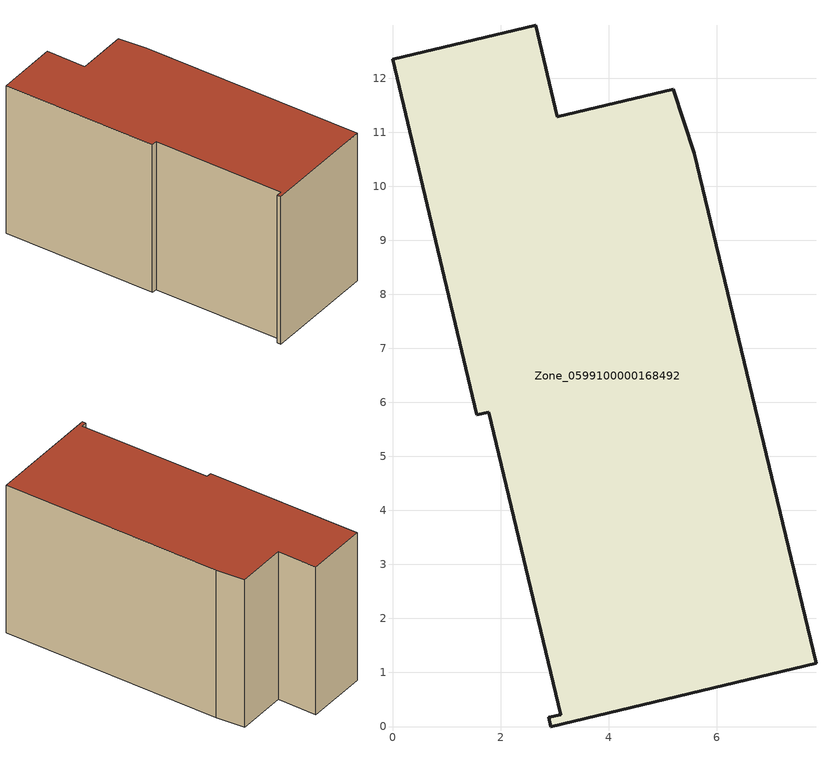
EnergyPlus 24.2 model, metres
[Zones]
Zone_0599100000168492
 floor ground (C_G): 1.78,5.82 1.56,5.77 0,12.35 2.65,12.98 3.05,11.29 5.2,11.79 5.59,10.61 7.84,1.17 2.93,0 2.89,0.17 3.12,0.22 z0
 wall outside (C_F): 1.56,5.77 1.78,5.82 3.12,0.22 2.89,0.17 2.93,0 7.84,1.17 5.59,10.61 5.2,11.79 3.05,11.29 2.65,12.98 0,12.35 1.56,5.77 z0:6.87
 roof outside (C_R): 2.89,0.17 2.93,0 7.84,1.17 5.59,10.61 5.2,11.79 3.05,11.29 2.65,12.98 0,12.35 1.56,5.77 1.78,5.82 3.12,0.22 z6.87
[BUILDING]
Pand.0599100000168492: North Axis=0; Terrain=City; Loads Convergence Tolerance Value=0.04; Temperature Convergence Tolerance Value=0.4; Solar Distribution=FullExterior; Maximum Number of Warmup Days=25; Minimum Number of Warmup Days=1
[Site:Location]
Rotterdam.The.Hague.AP_ZH_NLD Design_Conditions: Latitude=51.96; Longitude=4.45; Time Zone=1; Elevation=-4.5
[SITE:GROUNDTEMPERATURE:BUILDINGSURFACE]
18, 18, 18, 18, 18, 18, 18, 18, 18, 18, 18, 18
[MATERIAL] Thermal Absorptance=0.9; Solar Absorptance=0.7; Visible Absorptance=0.7
Name | Roughness | Thickness | Conductivity | Density | Specific Heat
G.TI.1992-2005 | MediumSmooth | 0.15 | 0.06 | 540 | 1210
F.TI.1992-2005 | Rough | 0.3 | 0.12 | 1920 | 840
R.TI.1992-2005 | MediumRough | 0.2 | 0.08 | 1500 | 1000
[CONSTRUCTION]
C_G: G.TI.1992-2005
C_F: F.TI.1992-2005
C_R: R.TI.1992-2005
[ZONE]
Zone_0599100000168492: Type=1; Multiplier=1; Ceiling Height=Autocalculate; Volume=Autocalculate; Floor Area=autocalculate; Part of Total Floor Area=Yes
[ZONEINFILTRATION:DESIGNFLOWRATE]
Infil_Zone_0599100000168492: Zone or ZoneList or Space or SpaceList=Zone_0599100000168492; Schedule=AlwaysOn; Design Flow Rate Calculation Method=Flow/Area; Flow Rate per Floor Area=0.0015; Constant Term Coefficient=1; Temperature Term Coefficient=0; Velocity Term Coefficient=0; Velocity Squared Term Coefficient=0
[HVACTEMPLATE:ZONE:IDEALLOADSAIRSYSTEM]
Zone_0599100000168492: Maximum Heating Supply Air Temperature=50; Minimum Cooling Supply Air Temperature=13; Maximum Heating Supply Air Humidity Ratio=0.0156; Minimum Cooling Supply Air Humidity Ratio=0.0077; Heating Limit=NoLimit; Cooling Limit=NoLimit; Dehumidification Control Type=ConstantSensibleHeatRatio; Cooling Sensible Heat Ratio=0.7; Dehumidification Setpoint=60; Humidification Control Type=None; Humidification Setpoint=30; Outdoor Air Method=None; Outdoor Air Flow Rate per Person=0.00944; Outdoor Air Flow Rate per Zone Floor Area=0; Outdoor Air Flow Rate per Zone=0; Demand Controlled Ventilation Type=None; Outdoor Air Economizer Type=NoEconomizer; Heat Recovery Type=None; Sensible Heat Recovery Effectiveness=0.7; Latent Heat Recovery Effectiveness=0.65
[ZONECONTROL:THERMOSTAT]
ThermostatControl_Zone_0599100000168492: Zone or ZoneList=Zone_0599100000168492; Control Type Schedule=DualSetpointControlType; Control 1=Thermostat_Zone_0599100000168492; Temperature Difference Between Cutout And Setpoint=0
[THERMOSTATSETPOINT:DUALSETPOINT]
Thermostat_Zone_0599100000168492: Heating Setpoint Temperature Schedule=HeatingSetpoint_Zone_0599100000168492; Cooling Setpoint Temperature Schedule=CoolingSetpoint_Zone_0599100000168492
[SCHEDULE:COMPACT]
HeatingSetpoint_Zone_0599100000168492: Through: 12/31, For: AllDays, Until: 24:00, 21
CoolingSetpoint_Zone_0599100000168492: Through: 12/31, For: AllDays, Until: 24:00, 24
DualSetpointControlType: Through: 12/31, For: AllDays, Until: 24:00, 4
AlwaysOn: Through: 12/31, For: AllDays, Until: 24:00, 1
